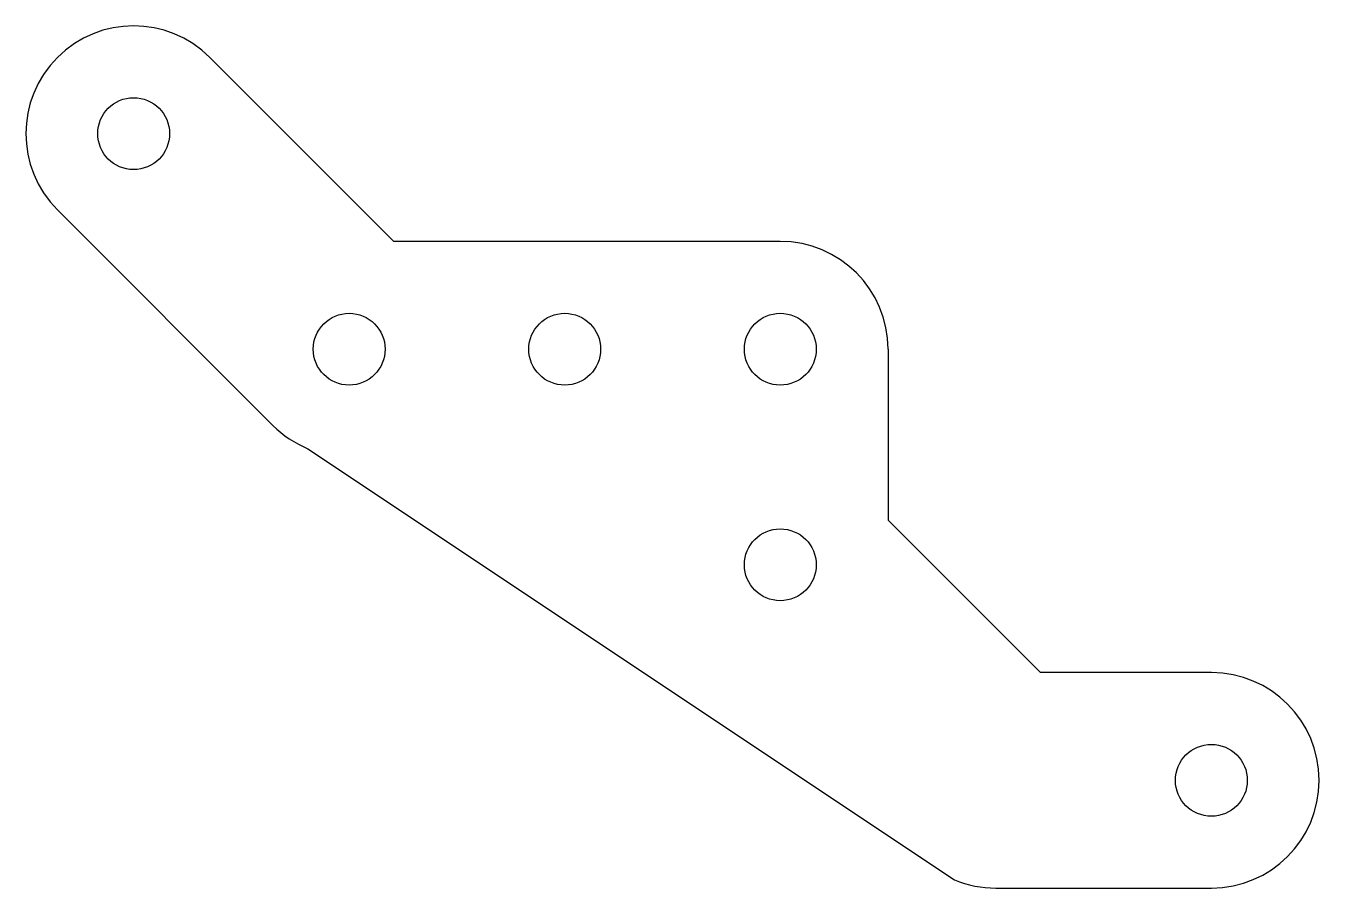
# Model space of a CAD drawing. Header units: millimetres. Extents: x 333.5 to 387.5, y 175 to 211.
import ezdxf

# ---------------------------------------------------------------- set-up
doc = ezdxf.new("R2010")
doc.units = ezdxf.units.MM
doc.layers.add('Default', color=7, linetype='Continuous')

msp = doc.modelspace()

# ---------------------------------------------------------------- linework, layer by layer
at = {"layer": 'Default', "color": 7, "linetype": 'Continuous'}
for p, q in [((348.866, 201.956), (341.184, 209.638)), ((334.82, 203.274), (343.82, 194.274)), ((365.002, 201.956), (348.866, 201.956)), ((369.502, 197.456), (369.502, 190.32)), ((345.28, 193.298), (372.28, 175.298)), ((375.866, 183.956), (369.502, 190.32)), ((383.002, 183.956), (375.866, 183.956)), ((374.002, 174.956), (383.002, 174.956))]:
    msp.add_line(p, q, dxfattribs=at)
for centre in [(338.002, 206.456), (347.002, 197.456), (347.002, 197.456), (356.002, 197.456), (356.002, 197.456), (365.002, 197.456), (365.002, 188.456), (383.002, 179.456)]:
    msp.add_circle(centre, 1.5, dxfattribs=at)
for centre, start, end in [((338.002, 206.456), 45, 225), ((365.002, 197.456), 0, 90), ((347.002, 197.456), 225, 247.5), ((383.002, 179.456), 270, 90), ((374.002, 179.456), 225, 225.1199), ((374.002, 179.456), 247.5, 270)]:
    msp.add_arc(centre, 4.5, start, end, dxfattribs=at)

doc.saveas('drawing.dxf')
